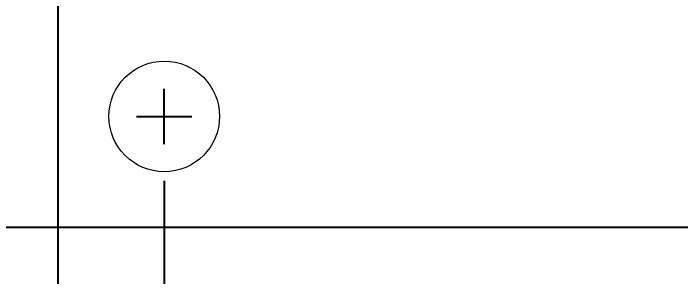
# Model space of a CAD drawing. Header units: millimetres. Extents: x 391.1 to 402, y 88.4 to 94.9.
# Drawn here: x 392.6408 to 392.9124, y 91.4792 to 91.5863 of the extents above; entities that cross this region are included whole.
import ezdxf

# ---------------------------------------------------------------- set-up
doc = ezdxf.new("R2010")
doc.units = ezdxf.units.MM
doc.header["$LTSCALE"] = 0.5
doc.header["$PDMODE"] = 98
doc.layers.add('DIM', color=3, linetype='Continuous')
doc.styles.add('SIMPLEX', font='simplex.shx', dxfattribs={"bigfont": 'AllInOneBig.shx'})
doc.dimstyles.new('SHEET1', dxfattribs={"dimtxt": 0.08, "dimasz": 0.08, "dimexe": 0.015, "dimexo": 0.015, "dimgap": 0.027, "dimtad": 1, "dimdec": 3, "dimlfac": 33.33333333333334, "dimrnd": 0.0005, "dimzin": 1, "dimtxsty": 'SIMPLEX', "dimcen": 0.1905, "dimclrd": 256, "dimclre": 256, "dimclrt": 256, "dimazin": 3, "dimtp": 0.03, "dimtm": 0.05, "dimtfac": 0.8, "dimtdec": 3, "dimtmove": 0, "dimatfit": 3, "dimfxl": 0.05, "dimtzin": 4, "dimlwd": -1, "dimlwe": -1})

# ---------------------------------------------------------------- blocks, each defined once
blk = doc.blocks.new('*D136')
at = {"layer": 'Defpoints', "color": 0, "ltscale": 0.1, "transparency": 16777216}
for p in [(392.653650988567, 91.60439450726454), (392.2868554694361, 91.49939450373003), (392.5252507843192, 91.49939450373003)]:
    blk.add_point(p, dxfattribs=at)
at = {"layer": 'DIM', "ltscale": 0.1, "transparency": 16777216}
for p, q in [((392.2868554694361, 91.68439450726454), (392.2868554694361, 91.76439450726454)), ((392.638650988567, 91.60439450726454), (392.2718554694361, 91.60439450726454)), ((392.2868554694361, 91.60439450726454), (392.2868554694361, 91.49939450373003)), ((392.5102507843192, 91.49939450373003), (392.2718554694361, 91.49939450373003)), ((392.2868554694361, 91.41939450373003), (392.2868554694361, 91.33939450373003))]:
    blk.add_line(p, q, dxfattribs=at)
for points in [[(392.2735221361028, 91.68439450726454), (392.3001888027694, 91.68439450726454), (392.2868554694361, 91.60439450726454)], [(392.2735221361028, 91.41939450373003), (392.3001888027694, 91.41939450373003), (392.2868554694361, 91.49939450373003)]]:
    blk.add_solid(points, dxfattribs=at)
at = {"layer": 'DIM', "ltscale": 0.1, "transparency": 16777216, "insert": (392.2868554694361, 91.1523945037301), "char_height": 0.08, "attachment_point": 5, "rotation": 90, "style": 'SIMPLEX'}
blk.add_mtext('\\A1;3.500', dxfattribs=at)
blk = doc.blocks.new('*D137')
at = {"layer": 'Defpoints', "color": 0, "ltscale": 0.1, "transparency": 16777216}
for p in [(396.3622509885622, 92.6693945037255), (392.7022511937909, 91.53314450372955), (392.702251193791, 91.15210253019106)]:
    blk.add_point(p, dxfattribs=at)
at = {"layer": 'DIM', "ltscale": 0.1, "transparency": 16777216}
blk.add_line((392.7022511937909, 91.51814450372954), (392.702251193791, 91.15210253019106), dxfattribs=at)
at = {"layer": 'DIM', "ltscale": 0.1, "transparency": 16777216, "insert": (392.702251193791, 90.89653110161969), "char_height": 0.08, "attachment_point": 5, "rotation": 90, "style": 'SIMPLEX'}
blk.add_mtext('\\A1;122.000', dxfattribs=at)
blk = doc.blocks.new('*D138')
at = {"layer": 'Defpoints', "color": 0, "ltscale": 0.1, "transparency": 16777216}
for p in [(396.3622509885622, 92.6693945037255), (392.6589009885665, 91.60439450019811), (392.6019009885664, 91.15210253019106)]:
    blk.add_point(p, dxfattribs=at)
at = {"layer": 'DIM', "ltscale": 0.1, "transparency": 16777216}
for p, q in [((392.6589009885665, 91.58939450019811), (392.6589009885665, 91.44439450019811)), ((392.6589009885665, 91.44439450019811), (392.6019009885664, 91.31210253019105)), ((392.6019009885664, 91.31210253019105), (392.6019009885664, 91.15210253019106))]:
    blk.add_line(p, q, dxfattribs=at)
at = {"layer": 'DIM', "ltscale": 0.1, "transparency": 16777216, "insert": (392.6019009885664, 90.89653110161969), "char_height": 0.08, "attachment_point": 5, "rotation": 90, "style": 'SIMPLEX'}
blk.add_mtext('\\A1;123.445', dxfattribs=at)

msp = doc.modelspace()

# ---------------------------------------------------------------- linework, layer by layer
at = {"color": 1, "ltscale": 0.1}
for p, q in [((392.7022511937909, 91.53314450372955), (392.7022511937909, 91.55564450372731)), ((392.691001193792, 91.54439450372843), (392.7135011937897, 91.54439450372843))]:
    msp.add_line(p, q, dxfattribs=at)
at = {"ltscale": 0.3}
msp.add_line((392.525250783696, 91.49939450373004), (400.199250783696, 91.49939450372818), dxfattribs=at)
at = {"lineweight": 0, "ltscale": 0.1}
msp.add_circle((392.7022511937909, 91.54439450372843), 0.02249999999775, dxfattribs=at)

# ---------------------------------------------------------------- dimensions: what is measured, and where the dimension line sits
at = {"layer": 'DIM', "ltscale": 0.1}
for feature_location, offset, picture, middle in [((392.6589009885665, 91.60439450019811), (-0.057000000000073214, -0.4522919700070531), '*D138', (392.6019009885664, 90.89653110161969)), ((392.7022511937909, 91.53314450372955), (1.1368683772161603e-13, -0.3810419735384869), '*D137', (392.702251193791, 90.89653110161969))]:
    dim = msp.add_ordinate_dim(feature_location=feature_location, offset=offset, dtype=1, origin=(396.3622509885622, 92.6693945037255), dimstyle='SHEET1', dxfattribs=at)
    dim.commit()
    dim.dimension.update_dxf_attribs({"geometry": picture, "text_midpoint": middle})
dim = msp.add_linear_dim(base=(392.2868554694361, 91.49939450373003), p1=(392.653650988567, 91.60439450726454), p2=(392.5252507843192, 91.49939450373003), angle=90, dimstyle='SHEET1', dxfattribs=at)
dim.commit()
dim.dimension.update_dxf_attribs({"geometry": '*D136', "text_midpoint": (392.2868554694361, 91.1523945037301)})

doc.saveas('drawing.dxf')
